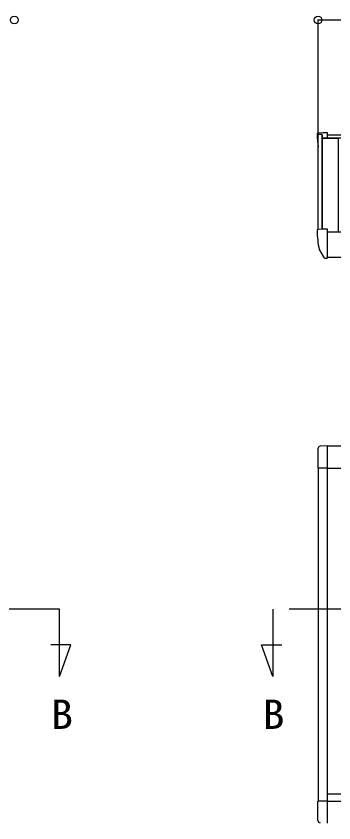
# Model space of a CAD drawing. Units: millimetres, scale not verified. Extents: x -11088 to 11088, y -17904 to 17951.
# Drawn here: x -4540 to -3836, y 9269 to 11059 of the extents above; entities that cross this region are included whole.
import ezdxf
from ezdxf.enums import TextEntityAlignment as Align

# ---------------------------------------------------------------- set-up
doc = ezdxf.new("R2010")
doc.units = ezdxf.units.MM
doc.header["$LTSCALE"] = 100
doc.linetypes.add('CHAIN2', pattern=[12, 9, -1, 1, -1])
for name, color, linetype in [('0-2_YKK_A1', 4, 'Continuous'), ('0-3_YKK_13', 4, 'Continuous'), ('0-4_YKK_12', 2, 'CHAIN2'), ('0-5_YKK_D', 6, 'Continuous')]:
    doc.layers.add(name, color=color, linetype=linetype)
doc.styles.add('ＭＳ ゴシック', font='')
doc.styles.get('ＭＳ ゴシック').set_extended_font_data('MS Gothic')

msp = doc.modelspace()

# ---------------------------------------------------------------- linework, layer by layer
at = {"layer": '0-2_YKK_A1'}
for p, q in [((-3871.1, 10586.6), (-3871.1, 10795.2)), ((-3862.9, 10796.5), (-3870.1, 10796.2)), ((-3862.1, 10587.2), (-3862.1, 10796.1)), ((-3861.4, 10794.3), (-3861.9, 10795.9)), ((-3861.4, 10587.2), (-3861.4, 10794.3)), ((-3851.1, 10795.9), (444.9, 10795.9)), ((455.2, 10788.6), (-3861.4, 10788.6)), ((-3851.1, 10580.9), (444.9, 10580.9)), ((-3851.1, 10524.6), (444.9, 10524.6)), ((-3851.1, 10105.6), (-3851.1, 9268.6)), ((444.9, 10105.1), (-3851.1, 10105.1)), ((-3871.1, 10056.4), (-3871.1, 9317.8)), ((-3851.1, 10056.6), (444.9, 10056.6)), ((-3851.1, 9333.6), (444.9, 9333.6)), ((-3851.1, 9317.6), (444.9, 9317.6))]:
    msp.add_line(p, q, dxfattribs=at)
msp.add_lwpolyline([(-3826.1, 10580.9), (-3826.1, 10787.7), (-3861.4, 10787.7)], dxfattribs=at)
for centre, start, end in [((-3870.1, 10795.2), 93, 180), ((-3862.9, 10795.5), 20, 93)]:
    msp.add_arc(centre, 1, start, end, dxfattribs=at)
at = {"layer": '0-3_YKK_13'}
for p, q in [((-3873.1, 10797.5), (-3873.1, 10797)), ((-3870.2, 10800.5), (-3860.1, 10801)), ((-3860.1, 10801), (-3851.1, 10801)), ((-3851.1, 10801), (-3851.1, 10788.6)), ((-3873.1, 10583.7), (-3873.1, 10583.3)), ((-3870.2, 10586.7), (-3860.1, 10587.3)), ((-3860.1, 10587.3), (-3851.1, 10587.3)), ((-3851.1, 10587.3), (-3851.1, 10524.9)), ((-3851.1, 10542.1), (-3851.1, 10541.5)), ((-3868.6, 10541.2), (-3858.5, 10523.8)), ((-3851.1, 10524.3), (-3851.1, 10524.9)), ((-3851.1, 10524.3), (-3851.1, 10522.3)), ((-3855.9, 10522.3), (-3852.6, 10522.3)), ((-3852.6, 10522.3), (-3851.1, 10522.3)), ((-3871.6, 10099.3), (-3871.6, 10056.4)), ((-3851.1, 10105.6), (-3866.4, 10104.8)), ((-3851.1, 10056.4), (-3871.6, 10056.4)), ((-3851.1, 9317.8), (-3871.6, 9317.8)), ((-3871.6, 9274.9), (-3871.6, 9317.8))]:
    msp.add_line(p, q, dxfattribs=at)
for centre, radius, start, end in [((-3870.1, 10797.5), 3, 93, 180), ((-3671.1, 10797), 202, 180, 188.069), ((-3870.1, 10583.7), 3, 93, 180), ((-3671.1, 10583.3), 202, 180, 191.9021), ((-3867.3, 10541.9), 1.5, 191.9021, 210), ((-3855.9, 10525.3), 3, 210, 270), ((-3866.1, 10099.3), 5.5, 93, 180), ((-3866.1, 9274.9), 5.5, 180, 267)]:
    msp.add_arc(centre, radius, start, end, dxfattribs=at)
at = {"layer": '0-4_YKK_12'}
msp.add_line((-3996.6, 9664.2), (-3951.8, 9664.2), dxfattribs=at)
for points in [[(-4444.4, 9594.1), (-4444.4, 9743.3), (-7548.4, 9743.3), (-7548.4, 9594.1), (-7573.9, 9664.2)], [(564.9, 9594.1), (564.9, 9743.3), (-3971.1, 9743.3), (-3971.1, 9594.1), (-3996.6, 9664.2)], [(-4444.4, 9594.1), (-4418.9, 9664.2), (-4463.7, 9664.2)]]:
    msp.add_lwpolyline(points, dxfattribs=at)
at = {"layer": '0-5_YKK_D'}
for p, q in [((-3871.1, 10767.4), (-3871.1, 11051.6)), ((-3871.1, 11050.6), (464.9, 11050.6))]:
    msp.add_line(p, q, dxfattribs=at)
for centre in [(-4544.4, 11050.6), (-3871.1, 11050.6)]:
    msp.add_circle(centre, 8.5, dxfattribs=at)

# ---------------------------------------------------------------- texts
at = {"layer": '0-2_YKK_A1', "style": 'ＭＳ ゴシック', "width": 1.1}
for p in [(-4463, 9458.3), (-3994.2, 9458.3)]:
    msp.add_text('B', height=65.1, dxfattribs=at).set_placement(p, align=Align.BOTTOM_LEFT)

doc.saveas('drawing.dxf')
